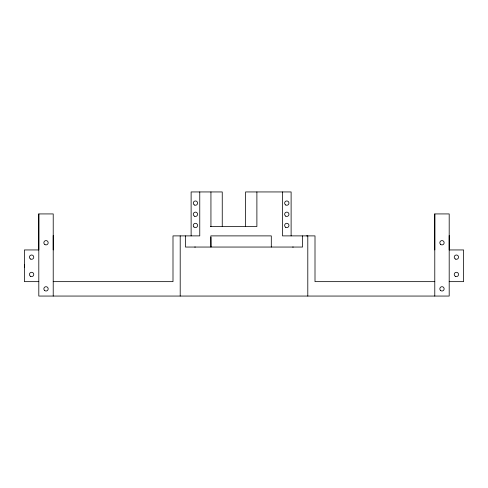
<?xml version="1.0" encoding="UTF-8"?>
<svg xmlns="http://www.w3.org/2000/svg" width="488" height="488" viewBox="0 0 488 488"><rect width="100%" height="100%" fill="white"/><g stroke="black" fill="none" stroke-linecap="round" stroke-linejoin="round"><path stroke-width="0.73" d="M24.4 267.241L24.4 264.356M53.216 296.057L53.216 213.927L38.808 213.927L38.808 249.947L24.4 249.947L24.4 281.649L38.808 281.649M53.216 249.947L53.216 235.539M210.938 237.144L210.938 247.05L210.828 235.887L271.298 235.887L271.298 247.05M302.542 235.887L302.542 247.05L185.458 247.05L185.458 235.887M307.8 296.057L307.8 235.887L306.635 235.887M434.784 249.947L434.784 213.927L449.192 213.927L449.192 296.057L38.808 296.057L38.808 213.927M449.192 235.539L449.192 249.947L463.6 249.947L463.6 281.649L449.192 281.649M292.666 247.05L293.264 247.05M210.316 226.524L256.889 226.524L256.889 191.943M53.216 281.649L172.996 281.649L172.996 235.893L199.763 235.887L199.763 191.943M434.784 281.649L315.004 281.649L315.004 235.887L282.473 235.887L282.473 191.943M194.736 247.05L195.334 247.05M434.784 213.927L434.784 296.057M291.116 235.887L291.116 191.943L245.58 191.943L245.58 226.524M222.247 226.524L222.247 191.943L191.119 191.943L191.119 235.887M210.938 191.943L210.938 226.524M180.2 235.893L180.2 296.057M194.358 204.978A2.159 2.159 0 0 0 197.603 203.106A2.159 2.159 0 0 0 194.358 201.239A2.159 2.159 0 0 0 194.358 204.978M194.358 216.147A2.159 2.159 0 0 0 197.603 214.275A2.159 2.159 0 0 0 194.358 212.402A2.159 2.159 0 0 0 194.358 216.147M193.913 226.969A2.159 2.159 0 0 0 197.53 226.005A2.159 2.159 0 0 0 194.883 223.358A2.159 2.159 0 0 0 193.913 226.969M285.718 204.978A2.159 2.159 0 0 0 288.957 203.106A2.159 2.159 0 0 0 285.718 201.239A2.159 2.159 0 0 0 285.718 204.978M285.718 216.147A2.159 2.159 0 0 0 288.957 214.275A2.159 2.159 0 0 0 285.718 212.402A2.159 2.159 0 0 0 285.718 216.147M285.718 227.316A2.159 2.159 0 0 0 288.957 225.444A2.159 2.159 0 0 0 285.718 223.571A2.159 2.159 0 0 0 285.718 227.316M44.933 244.616A2.159 2.159 0 0 0 48.178 242.743A2.159 2.159 0 0 0 44.933 240.871A2.159 2.159 0 0 0 44.933 244.616M30.524 276.318A2.159 2.159 0 0 0 33.764 274.445A2.159 2.159 0 0 0 30.524 272.572A2.159 2.159 0 0 0 30.524 276.318M455.316 259.024A2.159 2.159 0 0 0 458.555 257.152A2.159 2.159 0 0 0 455.316 255.279A2.159 2.159 0 0 0 455.316 259.024M455.316 276.318A2.159 2.159 0 0 0 458.555 274.445A2.159 2.159 0 0 0 455.316 272.572A2.159 2.159 0 0 0 455.316 276.318M30.524 259.024A2.159 2.159 0 0 0 33.764 257.152A2.159 2.159 0 0 0 30.524 255.279A2.159 2.159 0 0 0 30.524 259.024M440.457 244.274A2.159 2.159 0 0 0 444.074 243.305A2.159 2.159 0 0 0 441.426 240.657A2.159 2.159 0 0 0 440.457 244.274M440.457 290.384A2.159 2.159 0 0 0 444.074 289.414A2.159 2.159 0 0 0 441.426 286.767A2.159 2.159 0 0 0 440.457 290.384M44.487 290.384A2.159 2.159 0 0 0 48.105 289.414A2.159 2.159 0 0 0 45.457 286.767A2.159 2.159 0 0 0 44.487 290.384"/></g></svg>
